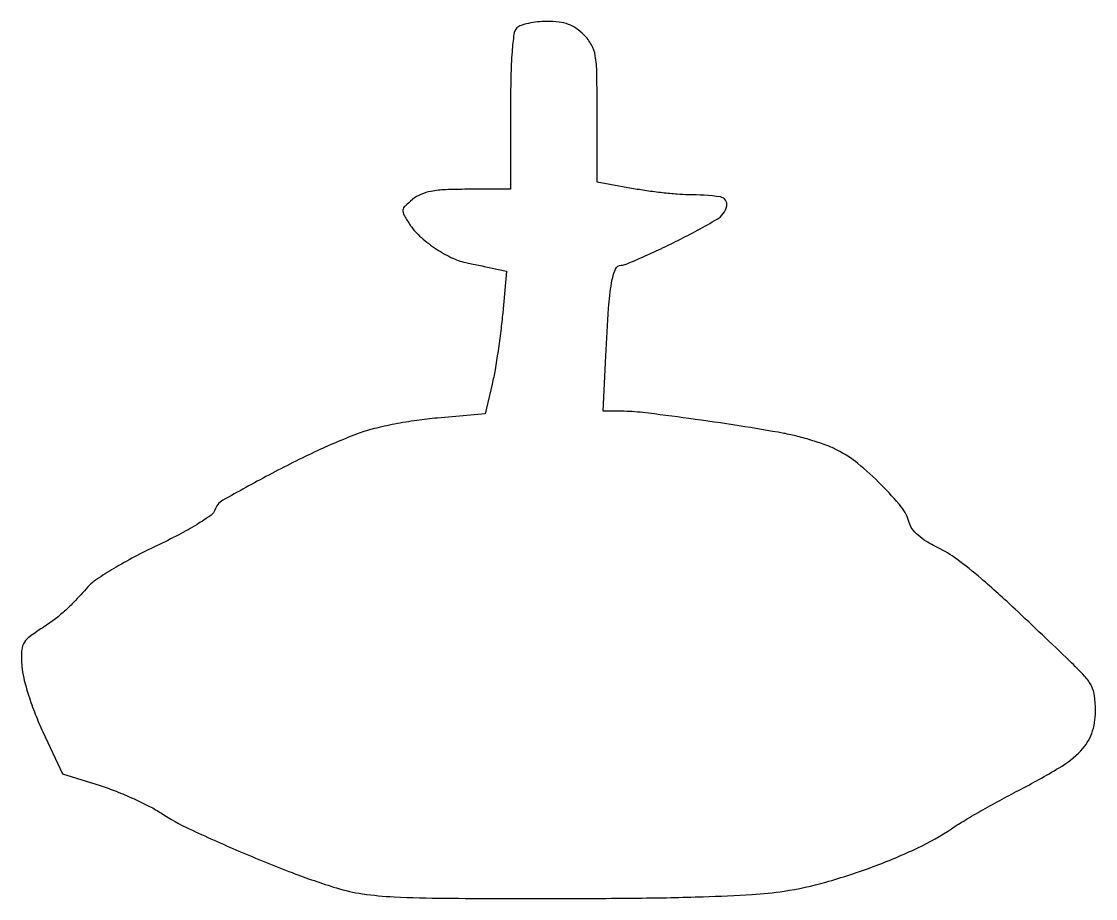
# Model space of a CAD drawing. Extents: x 1 to 199, y 0 to 162.
import ezdxf

# ---------------------------------------------------------------- set-up
doc = ezdxf.new("R2010")
doc.units = 0

msp = doc.modelspace()

# ---------------------------------------------------------------- linework, layer by layer
msp.add_lwpolyline([(92.2, 160.8, 0.164203), (91.637326, 159.66402, 0.014283), (91.291958, 156.412791, 0.014171), (91.067118, 151.820844, 0.005146), (91, 145.3), (91, 131), (83.110784, 131, 0.010385), (79.020172, 130.91503, 0.034982), (76.362163, 130.6175, 0.05358), (74.458342, 130.052558, 0.071405), (72.911157, 129.129142, 0.021646), (71.524511, 127.903253, 0.172124), (71.14863, 127.149631, 0.159008), (71.315842, 126.296858, 0.017762), (72.354707, 124.581402, 0.062364), (74.230335, 122.375284, 0.035579), (76.975703, 120.198046, 0.035568), (80.004635, 118.430414, 0.0619), (82.75, 117.479268, 0.000282), (83.799685, 117.256296, 0.000146), (85.110078, 116.979117, 0.000146), (86.455996, 116.695246, 0.000222), (87.624733, 116.449642), (90.249465, 115.899284), (89.558249, 108.199642, -0.00822), (89.201902, 104.849578, -0.006029), (88.700886, 101.146145, -0.006094), (88.141426, 97.650809, -0.01344), (87.610209, 95), (86.353386, 89.5), (77.503921, 88.757207, 0.015234), (73.707294, 88.321717, 0.0119), (69.615676, 87.625805, 0.012074), (65.834239, 86.794419, 0.028546), (63.077229, 85.948698, 0.021102), (55.329694, 82.701235, 0.012565), (46.384806, 78.222159, 0.006036), (37.898206, 73.570006, 0.189716), (36.421405, 71.752369, -0.165685), (35.719863, 70.801653, -0.014117), (33.143928, 69.119647, -0.016764), (29.768094, 67.201528, -0.010333), (25.679111, 65.162842, 0.011579), (21.598795, 63.115774, 0.012817), (17.755739, 60.946958, 0.012248), (14.579117, 58.93799, 0.062358), (13, 57.57252, -0.007054), (10.336437, 54.698321, -0.021286), (8.413171, 52.845512, -0.024918), (6.511304, 51.32524, -0.012942), (4, 49.612178, 0.025676), (1.987524, 48.162969, 0.112225), (1.080395, 47.022298, 0.106536), (0.731284, 45.570945, 0.022005), (0.784735, 42.927578, 0.045773), (1.135812, 40.691058, 0.015767), (2.037464, 37.540271, 0.015398), (3.265324, 34.080652, 0.016364), (4.681287, 30.773744), (8.293104, 23.047489), (15.220604, 20.861134, -0.01689), (18.196134, 19.810295, -0.012527), (21.410642, 18.457599, -0.012694), (24.383442, 17.026133, -0.027727), (26.565093, 15.749088, 0.037111), (31.697752, 12.872454, 0.008293), (40.872131, 8.774729, 0.009108), (50.705693, 4.786946, 0.016819), (58.855335, 1.964386, 0.03917), (63.687253, 0.876374, 0.023576), (69.538821, 0.312678, 0.010871), (78.878044, 0.059029, 0.001406), (98.855335, 0.007072, 0.002465), (114.584034, 0.087934, 0.005484), (126.558605, 0.339916, 0.006816), (135.589122, 0.752352, 0.022636), (141.5, 1.372506, 0.031547), (149.235924, 3.044605, 0.020305), (157.959036, 5.902001, 0.020437), (166.204965, 9.369133, 0.03969), (172.407603, 12.905972, -0.014746), (174.536641, 14.264859, -0.004912), (177.730269, 16.130773, -0.004884), (181.310184, 18.129358, -0.005547), (184.780549, 19.972906, 0.015102), (192.284814, 24.145142, 0.065088), (196.286431, 27.299967, 0.107478), (198.298322, 30.515776, 0.086443), (199, 34.544067, 0.030183), (198.827942, 37.391762, 0.08841), (198.25459, 39.264779, 0.069233), (196.987999, 41.070601, 0.013714), (194.210904, 43.892857, 0.002768), (184.14574, 53.468896, 0.011256), (177.860984, 59.121063, 0.018216), (173.388903, 62.689735, 0.046595), (169.846663, 64.832183, -0.025108), (167.801387, 65.952302, -0.042577), (166.232454, 67.111573, -0.052655), (165.15308, 68.283932, -0.09857), (164.603284, 69.444506, 0.110169), (163.165645, 72.307539, 0.024181), (159.457736, 76.424567, 0.026183), (155.141149, 80.341757, 0.053258), (151.30923, 82.842243, 0.028911), (149.388292, 83.686149, 0.013221), (146.796118, 84.573138, 0.013042), (144.009247, 85.365976, 0.017535), (141.446062, 85.928446, 0.006703), (133.216886, 87.320249, 0.004749), (123.947884, 88.67035, 0.003728), (115.435226, 89.763252, 0.030067), (111.501784, 90), (108.083669, 90), (108.594566, 100.25, -0.00439), (109.111633, 109.066277, -0.025286), (109.661348, 113.706319, -0.050739), (110.369219, 116.265302, -0.309208), (111.443663, 117, 0.098132), (112.332514, 117.176146, 0.00493), (115.072855, 118.338413, 0.007758), (118.313161, 119.810824, 0.005525), (121.89835, 121.5563, 0.016351), (129.13277, 125.478744, 0.20834), (130.91317, 127.918231, 0.437872), (129.760586, 129.58222, 0.034906), (123.78351, 130, -0.020105), (121.788195, 130.080265, -0.007924), (119.051332, 130.344525, -0.007828), (116.099267, 130.723747, -0.0097), (113.365297, 131.172852), (107, 132.345704), (107, 144.718307, 0.00378), (106.941596, 152.442795, 0.037251), (106.650807, 155.679929, 0.086797), (105.942825, 157.699224, 0.068864), (104.545455, 159.545455, 0.045573), (103.134382, 160.720338, 0.064295), (101.680743, 161.467573, 0.057666), (99.967021, 161.871006, 0.029008), (97.745455, 162, 0.025187), (95.993911, 161.911713, 0.028103), (94.323977, 161.6475, 0.029076), (92.943947, 161.263716, 0.114501)], format="xyb", close=True)

doc.saveas('drawing.dxf')
